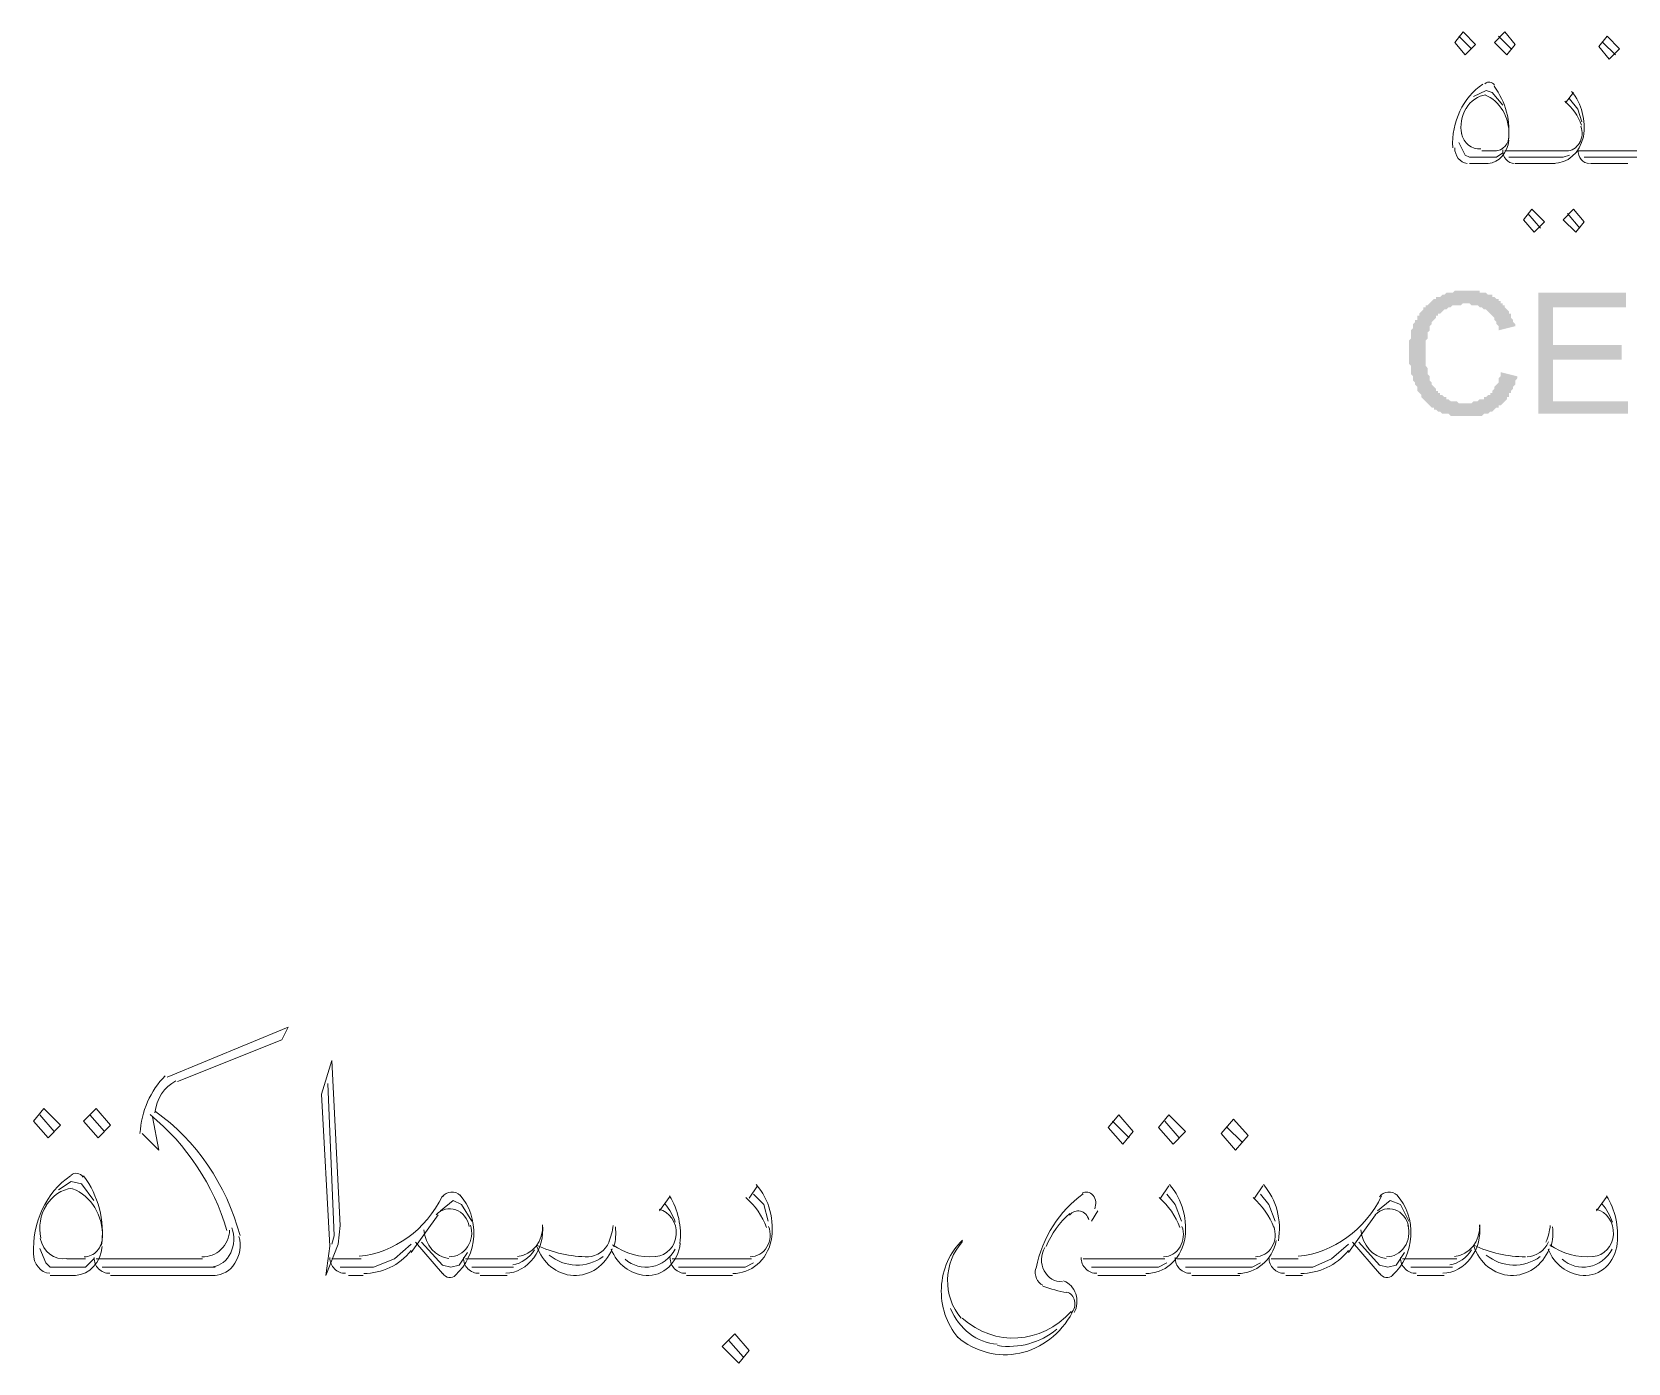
# Model space of a CAD drawing. Header units: inches. Extents: x -351 to 2582, y -266 to 144.
# Drawn here: x 278.184 to 279.502, y -56.341 to -55.242 of the extents above; entities that cross this region are included whole.
import ezdxf

# ---------------------------------------------------------------- set-up
doc = ezdxf.new("R2010")
doc.units = ezdxf.units.IN
doc.header["$MEASUREMENT"] = 0
doc.layers.add('PDF2_Geometry', color=7, linetype='Continuous')
doc.layers.add('WALL', color=7, linetype='Continuous')

# ---------------------------------------------------------------- blocks, each defined once
blk = doc.blocks.new('A$C5888202B')
at = {"layer": 'PDF2_Geometry', "lineweight": -3}
for points in [[(-2.1738, -0.3997), (-2.159, -0.4034), (-2.159, -0.4052), (-2.1608, -0.4071), (-2.1608, -0.4089), (-2.1608, -0.4108), (-2.1627, -0.4126), (-2.1627, -0.4145), (-2.1645, -0.4163), (-2.1645, -0.4181), (-2.1664, -0.4181), (-2.1664, -0.42), (-2.1664, -0.4218), (-2.1682, -0.4218), (-2.1682, -0.4237), (-2.1701, -0.4255), (-2.1719, -0.4274), (-2.1738, -0.4292), (-2.1756, -0.4292), (-2.1756, -0.4311), (-2.1775, -0.4311), (-2.1793, -0.4329), (-2.1812, -0.4348), (-2.183, -0.4348), (-2.1849, -0.4366), (-2.1867, -0.4366), (-2.1886, -0.4366), (-2.1904, -0.4385), (-2.1923, -0.4385), (-2.1941, -0.4385), (-2.196, -0.4385), (-2.1978, -0.4385), (-2.1997, -0.4385), (-2.2015, -0.4385), (-2.2033, -0.4385), (-2.2052, -0.4385), (-2.207, -0.4385), (-2.2089, -0.4385), (-2.2107, -0.4385), (-2.2126, -0.4385), (-2.2144, -0.4385), (-2.2163, -0.4385), (-2.2181, -0.4385), (-2.22, -0.4366), (-2.2218, -0.4366), (-2.2237, -0.4366), (-2.2255, -0.4366), (-2.2274, -0.4348), (-2.2292, -0.4348), (-2.2311, -0.4329), (-2.2329, -0.4329), (-2.2329, -0.4311), (-2.2348, -0.4311), (-2.2366, -0.4292), (-2.2385, -0.4274), (-2.2403, -0.4255), (-2.2422, -0.4237), (-2.244, -0.4218), (-2.244, -0.42), (-2.2459, -0.4181), (-2.2477, -0.4163), (-2.2477, -0.4145), (-2.2477, -0.4126), (-2.2496, -0.4108), (-2.2496, -0.4089), (-2.2514, -0.4071), (-2.2514, -0.4052), (-2.2514, -0.4034), (-2.2533, -0.4015), (-2.2533, -0.3997), (-2.2533, -0.3978), (-2.2533, -0.396), (-2.2533, -0.3941), (-2.2551, -0.3923), (-2.2551, -0.3904), (-2.2551, -0.3886), (-2.2551, -0.3867), (-2.2551, -0.3849), (-2.2551, -0.383), (-2.2551, -0.3812), (-2.2551, -0.3793), (-2.2551, -0.3775), (-2.2551, -0.3756), (-2.2551, -0.3738), (-2.2551, -0.3719), (-2.2533, -0.3701), (-2.2533, -0.3682), (-2.2533, -0.3664), (-2.2533, -0.3645), (-2.2533, -0.3627), (-2.2514, -0.3608), (-2.2514, -0.359), (-2.2514, -0.3571), (-2.2496, -0.3553), (-2.2496, -0.3534), (-2.2477, -0.3534), (-2.2477, -0.3516), (-2.2477, -0.3497), (-2.2459, -0.3497), (-2.2459, -0.3479), (-2.244, -0.346), (-2.2422, -0.3442), (-2.2422, -0.3423), (-2.2403, -0.3423), (-2.2403, -0.3405), (-2.2385, -0.3405), (-2.2366, -0.3386), (-2.2348, -0.3368), (-2.2329, -0.3349), (-2.2311, -0.3349), (-2.2311, -0.3331), (-2.2292, -0.3331), (-2.2274, -0.3331), (-2.2255, -0.3312), (-2.2237, -0.3312), (-2.2218, -0.3294), (-2.22, -0.3294), (-2.2181, -0.3294), (-2.2163, -0.3294), (-2.2144, -0.3275), (-2.2126, -0.3275), (-2.2107, -0.3275), (-2.2089, -0.3275), (-2.207, -0.3275), (-2.2052, -0.3275), (-2.2033, -0.3275), (-2.2015, -0.3275), (-2.1997, -0.3275), (-2.1978, -0.3275), (-2.196, -0.3275), (-2.1941, -0.3275), (-2.1923, -0.3275), (-2.1923, -0.3294), (-2.1904, -0.3294), (-2.1886, -0.3294), (-2.1867, -0.3294), (-2.1849, -0.3312), (-2.183, -0.3312), (-2.1812, -0.3312), (-2.1812, -0.3331), (-2.1793, -0.3331), (-2.1775, -0.3349), (-2.1756, -0.3349), (-2.1756, -0.3368), (-2.1738, -0.3368), (-2.1738, -0.3386), (-2.1719, -0.3386), (-2.1719, -0.3405), (-2.1701, -0.3405), (-2.1701, -0.3423), (-2.1682, -0.3442), (-2.1664, -0.346), (-2.1664, -0.3479), (-2.1645, -0.3479), (-2.1645, -0.3497), (-2.1645, -0.3516), (-2.1627, -0.3534), (-2.1627, -0.3553), (-2.1608, -0.3571), (-2.1608, -0.359), (-2.1756, -0.3627), (-2.1756, -0.3608), (-2.1756, -0.359), (-2.1775, -0.3571), (-2.1775, -0.3553), (-2.1793, -0.3534), (-2.1793, -0.3516), (-2.1812, -0.3497), (-2.183, -0.3479), (-2.1849, -0.346), (-2.1867, -0.3442), (-2.1886, -0.3442), (-2.1904, -0.3423), (-2.1923, -0.3423), (-2.1941, -0.3405), (-2.196, -0.3405), (-2.1978, -0.3405), (-2.1997, -0.3405), (-2.2015, -0.3386), (-2.2033, -0.3386), (-2.2052, -0.3386), (-2.207, -0.3386), (-2.2089, -0.3405), (-2.2107, -0.3405), (-2.2126, -0.3405), (-2.2144, -0.3405), (-2.2163, -0.3405), (-2.2181, -0.3423), (-2.22, -0.3423), (-2.2218, -0.3442), (-2.2237, -0.3442), (-2.2255, -0.346), (-2.2274, -0.3479), (-2.2292, -0.3479), (-2.2292, -0.3497), (-2.2311, -0.3497), (-2.2311, -0.3516), (-2.2329, -0.3534), (-2.2348, -0.3553), (-2.2348, -0.3571), (-2.2366, -0.359), (-2.2366, -0.3608), (-2.2366, -0.3627), (-2.2385, -0.3645), (-2.2385, -0.3664), (-2.2385, -0.3682), (-2.2385, -0.3701), (-2.2403, -0.3719), (-2.2403, -0.3738), (-2.2403, -0.3756), (-2.2403, -0.3775), (-2.2403, -0.3793), (-2.2403, -0.3812), (-2.2403, -0.383), (-2.2403, -0.3849), (-2.2403, -0.3867), (-2.2403, -0.3886), (-2.2403, -0.3904), (-2.2403, -0.3923), (-2.2403, -0.3941), (-2.2385, -0.396), (-2.2385, -0.3978), (-2.2385, -0.3997), (-2.2385, -0.4015), (-2.2366, -0.4034), (-2.2366, -0.4052), (-2.2366, -0.4071), (-2.2348, -0.4089), (-2.2348, -0.4108), (-2.2329, -0.4126), (-2.2311, -0.4145), (-2.2311, -0.4163), (-2.2292, -0.4163), (-2.2292, -0.4181), (-2.2274, -0.4181), (-2.2274, -0.42), (-2.2255, -0.42), (-2.2237, -0.4218), (-2.2218, -0.4218), (-2.2218, -0.4237), (-2.22, -0.4237), (-2.2181, -0.4255), (-2.2163, -0.4255), (-2.2144, -0.4255), (-2.2126, -0.4255), (-2.2107, -0.4274), (-2.2089, -0.4274), (-2.207, -0.4274), (-2.2052, -0.4274), (-2.2033, -0.4274), (-2.2015, -0.4274), (-2.1997, -0.4274), (-2.1978, -0.4255), (-2.196, -0.4255), (-2.1941, -0.4255), (-2.1923, -0.4237), (-2.1904, -0.4237), (-2.1886, -0.4237), (-2.1886, -0.4218), (-2.1867, -0.4218), (-2.1849, -0.42), (-2.183, -0.42), (-2.183, -0.4181), (-2.1812, -0.4181), (-2.1812, -0.4163), (-2.1793, -0.4145), (-2.1793, -0.4126), (-2.1775, -0.4108), (-2.1756, -0.4089), (-2.1756, -0.4071), (-2.1756, -0.4052), (-2.1738, -0.4034), (-2.1738, -0.4015), (-2.1738, -0.3997)], [(-2.1405, -0.4366), (-2.1405, -0.3294), (-2.0628, -0.3294), (-2.0628, -0.3423), (-2.1275, -0.3423), (-2.1275, -0.3756), (-2.0665, -0.3756), (-2.0665, -0.3886), (-2.1275, -0.3886), (-2.1275, -0.4255), (-2.061, -0.4255), (-2.061, -0.4366)]]:
    blk.add_hatch(color=256, dxfattribs=at).paths.add_polyline_path(points)
at = {"layer": 'PDF2_Geometry', "lineweight": 18}
for p, q in [((-2.207, -0.0983), (-2.2144, -0.1075)), ((-2.196, -0.1094), (-2.207, -0.0983)), ((-2.1701, -0.0983), (-2.1793, -0.1075)), ((-2.1608, -0.1094), (-2.1701, -0.0983)), ((-2.2144, -0.1075), (-2.2052, -0.1186)), ((-2.1997, -0.1131), (-2.2107, -0.102)), ((-2.2052, -0.1186), (-2.196, -0.1094)), ((-2.1793, -0.1075), (-2.1682, -0.1186)), ((-2.1645, -0.1131), (-2.1756, -0.102)), ((-2.1682, -0.1186), (-2.1608, -0.1094)), ((-2.0795, -0.102), (-2.0869, -0.1112)), ((-2.0869, -0.1112), (-2.0776, -0.1223)), ((-2.0721, -0.1186), (-2.0832, -0.1075)), ((-2.0684, -0.1131), (-2.0795, -0.102)), ((-2.0776, -0.1223), (-2.0684, -0.1131)), ((-2.1978, -0.1556), (-2.1867, -0.15)), ((-2.1867, -0.15), (-2.1812, -0.1519)), ((-2.1812, -0.1519), (-2.1719, -0.163)), ((-2.1091, -0.1519), (-2.1164, -0.1611)), ((-2.1127, -0.1574), (-2.1054, -0.1667)), ((-2.1054, -0.1667), (-2.1017, -0.1778)), ((-2.2052, -0.2074), (-2.2107, -0.1963)), ((-2.2015, -0.2092), (-2.2052, -0.2074)), ((-2.1775, -0.2092), (-2.2015, -0.2092)), ((-2.1775, -0.2037), (-2.1904, -0.2037)), ((-2.1719, -0.2055), (-2.1775, -0.2092)), ((-2.1146, -0.2037), (-2.1701, -0.2037)), ((-2.1183, -0.2092), (-2.1664, -0.2092)), ((-2.1127, -0.2074), (-2.1183, -0.2092)), ((-2.048, -0.2037), (-2.1054, -0.2037)), ((-2.0517, -0.2092), (-2.0998, -0.2092)), ((-2.1849, -0.2148), (-2.2015, -0.2148)), ((-2.1608, -0.2148), (-2.1257, -0.2148)), ((-2.0943, -0.2148), (-2.061, -0.2148)), ((-2.146, -0.2554), (-2.1534, -0.2647)), ((-2.1534, -0.2647), (-2.1442, -0.2758)), ((-2.1386, -0.2721), (-2.1497, -0.2591)), ((-2.1349, -0.2665), (-2.146, -0.2554)), ((-2.1442, -0.2758), (-2.1349, -0.2665)), ((-2.1091, -0.2554), (-2.1183, -0.2647)), ((-2.1183, -0.2647), (-2.1072, -0.2758)), ((-2.1035, -0.2721), (-2.1146, -0.2591)), ((-2.0998, -0.2665), (-2.1091, -0.2554)), ((-2.1072, -0.2758), (-2.0998, -0.2665)), ((-3.3552, -1.0246), (-3.248, -0.9802)), ((-3.248, -0.9802), (-3.2536, -0.9913)), ((-3.2536, -0.9913), (-3.346, -1.0283)), ((-3.2092, -1.0098), (-3.2184, -1.0394)), ((-3.2018, -1.1559), (-3.2092, -1.0098)), ((-3.2073, -1.1651), (-3.2129, -1.0301)), ((-3.2184, -1.0394), (-3.211, -1.1743)), ((-3.4643, -1.0523), (-3.4736, -1.0634)), ((-3.4551, -1.0727), (-3.468, -1.0579)), ((-3.4495, -1.0671), (-3.4643, -1.0523)), ((-3.4181, -1.0523), (-3.4292, -1.0634)), ((-3.4107, -1.0727), (-3.4237, -1.0579)), ((-3.4052, -1.0671), (-3.4181, -1.0523)), ((-3.3682, -1.0597), (-3.3626, -1.0893)), ((-2.5121, -1.0579), (-2.5214, -1.069)), ((-2.4992, -1.0727), (-2.5121, -1.0579)), ((-2.4677, -1.0579), (-2.477, -1.069)), ((-2.4529, -1.0727), (-2.4677, -1.0579)), ((-3.4736, -1.0634), (-3.4606, -1.0782)), ((-3.4606, -1.0782), (-3.4495, -1.0671)), ((-3.4292, -1.0634), (-3.4163, -1.0782)), ((-3.4163, -1.0782), (-3.4052, -1.0671)), ((-3.3626, -1.0893), (-3.3774, -1.0745)), ((-2.5214, -1.069), (-2.5084, -1.0837)), ((-2.5029, -1.0782), (-2.5177, -1.0634)), ((-2.5084, -1.0837), (-2.4992, -1.0727)), ((-2.477, -1.069), (-2.464, -1.0837)), ((-2.4585, -1.0782), (-2.4714, -1.0634)), ((-2.464, -1.0837), (-2.4529, -1.0727)), ((-2.4104, -1.0616), (-2.4215, -1.0745)), ((-2.4215, -1.0745), (-2.4086, -1.0893)), ((-2.403, -1.0819), (-2.416, -1.069)), ((-2.3975, -1.0763), (-2.4104, -1.0616)), ((-2.4086, -1.0893), (-2.3975, -1.0763)), ((-3.4514, -1.1244), (-3.4403, -1.117)), ((-3.4403, -1.117), (-3.4311, -1.1189)), ((-3.4311, -1.1189), (-3.42, -1.1337)), ((-2.9096, -1.13), (-2.9189, -1.1429)), ((-2.832, -1.1207), (-2.8394, -1.1318)), ((-2.8357, -1.1281), (-2.8264, -1.1374)), ((-2.4677, -1.1207), (-2.4751, -1.1318)), ((-2.4696, -1.1281), (-2.4622, -1.1374)), ((-2.3845, -1.1207), (-2.3919, -1.1318)), ((-2.3864, -1.1281), (-2.379, -1.1374)), ((-2.0795, -1.13), (-2.0887, -1.1429)), ((-3.1019, -1.1337), (-3.113, -1.1429)), ((-3.0945, -1.1374), (-3.1019, -1.1337)), ((-3.0853, -1.1522), (-3.0945, -1.1374)), ((-2.8264, -1.1374), (-2.8227, -1.1522)), ((-2.5361, -1.1522), (-2.5306, -1.1429)), ((-2.4622, -1.1374), (-2.4566, -1.1522)), ((-2.379, -1.1374), (-2.3734, -1.1522)), ((-2.2717, -1.1337), (-2.2828, -1.1429)), ((-2.2625, -1.1374), (-2.2717, -1.1337)), ((-2.2551, -1.1522), (-2.2625, -1.1374)), ((-3.2036, -1.1725), (-3.2018, -1.1559)), ((-3.1149, -1.1466), (-3.1389, -1.1799)), ((-2.2847, -1.1466), (-2.3087, -1.1799)), ((-3.2147, -1.2002), (-3.2036, -1.1725)), ((-3.2092, -1.1725), (-3.2073, -1.1651)), ((-3.1389, -1.1725), (-3.1537, -1.1854)), ((-3.1112, -1.1984), (-3.1352, -1.1706)), ((-3.1297, -1.1706), (-3.1112, -1.191)), ((-2.3087, -1.1725), (-2.3235, -1.1854)), ((-2.281, -1.1984), (-2.305, -1.1706)), ((-2.2995, -1.1706), (-2.281, -1.191)), ((-3.4625, -1.1891), (-3.468, -1.1762)), ((-3.4274, -1.1854), (-3.444, -1.1854)), ((-3.42, -1.1854), (-3.4274, -1.1928)), ((-3.4181, -1.1854), (-3.3238, -1.1854)), ((-3.211, -1.1743), (-3.2147, -1.2002)), ((-3.2092, -1.1854), (-3.1833, -1.1854)), ((-3.1537, -1.1854), (-3.1722, -1.1928)), ((-3.0964, -1.191), (-3.089, -1.1799)), ((-3.0446, -1.1854), (-3.0908, -1.1854)), ((-2.8375, -1.1854), (-2.9078, -1.1854)), ((-2.4714, -1.1854), (-2.5435, -1.1854)), ((-2.3901, -1.1854), (-2.4603, -1.1854)), ((-2.3771, -1.1854), (-2.3531, -1.1854)), ((-2.3235, -1.1854), (-2.3402, -1.1928)), ((-2.2662, -1.191), (-2.2588, -1.1799)), ((-2.2126, -1.1854), (-2.2607, -1.1854)), ((-3.4588, -1.1928), (-3.4625, -1.1891)), ((-3.4274, -1.1928), (-3.4588, -1.1928)), ((-3.4366, -1.2002), (-3.4588, -1.2002)), ((-3.3127, -1.1928), (-3.4126, -1.1928)), ((-3.3127, -1.2002), (-3.4052, -1.2002)), ((-3.1722, -1.1928), (-3.2018, -1.1928)), ((-3.1814, -1.2002), (-3.1944, -1.2002)), ((-3.1112, -1.191), (-3.1038, -1.1928)), ((-3.1038, -1.1928), (-3.0964, -1.191)), ((-3.0483, -1.1928), (-3.0853, -1.1928)), ((-3.0779, -1.2002), (-3.0539, -1.2002)), ((-2.8431, -1.1928), (-2.9022, -1.1928)), ((-2.8949, -1.2002), (-2.8542, -1.2002)), ((-2.8357, -1.1891), (-2.8431, -1.1928)), ((-2.477, -1.1928), (-2.5361, -1.1928)), ((-2.5306, -1.2002), (-2.4881, -1.2002)), ((-2.4696, -1.1891), (-2.477, -1.1928)), ((-2.3938, -1.1928), (-2.4529, -1.1928)), ((-2.4474, -1.2002), (-2.4049, -1.2002)), ((-2.3864, -1.1891), (-2.3938, -1.1928)), ((-2.3402, -1.1928), (-2.3716, -1.1928)), ((-2.3494, -1.2002), (-2.3642, -1.2002)), ((-2.281, -1.191), (-2.2736, -1.1928)), ((-2.2736, -1.1928), (-2.2662, -1.191)), ((-2.2163, -1.1928), (-2.2533, -1.1928)), ((-2.2477, -1.2002), (-2.2237, -1.2002)), ((-2.8523, -1.252), (-2.8634, -1.2631)), ((-2.8449, -1.2723), (-2.8579, -1.2575)), ((-2.8394, -1.2668), (-2.8523, -1.252)), ((-2.8634, -1.2631), (-2.8486, -1.2779)), ((-2.8486, -1.2779), (-2.8394, -1.2668))]:
    blk.add_line(p, q, dxfattribs=at)
for centre, radius, start, end in [((-2.2327, -0.186), 0.0663, 352.4017, 36.7689), ((-2.1767, -0.1824), 0.0322, 149.2296, 191.8309), ((-2.1526, -0.2004), 0.0542, 21.0331, 48.851), ((-2.1191, -0.1879), 0.0175, 330.0656, 20.1933), ((-3.5017, -1.2188), 0.2079, 16.3379, 50.8037), ((-3.4969, -1.1622), 0.0844, 352.4133, 36.6221), ((-3.1029, -1.1364), 0.0102, 45.3071, 144.9997), ((-2.9673, -1.1642), 0.0669, 353.5347, 31.2572), ((-2.8865, -1.1813), 0.0668, 20.7907, 48.6371), ((-2.5204, -1.1813), 0.0668, 20.7907, 48.6371), ((-2.4372, -1.1813), 0.0668, 20.7907, 48.6371), ((-2.2727, -1.1364), 0.0102, 45.3071, 144.9997), ((-2.1371, -1.1642), 0.0669, 353.5347, 31.2572), ((-3.4285, -1.1587), 0.0395, 148.4059, 192.1247), ((-2.9507, -1.1682), 0.0482, 18.3194, 40.4024), ((-2.4982, -1.2082), 0.0852, 132.2811, 156.6435), ((-2.1205, -1.1682), 0.0482, 18.3194, 40.4024), ((-3.3249, -1.1679), 0.0288, 334.7633, 19.9795), ((-3.1083, -1.1623), 0.023, 326.5922, 17.0098), ((-3.0632, -1.1605), 0.0408, 323.6331, 7.313), ((-3.0131, -1.1496), 0.0535, 336.886, 353.2153), ((-3.0049, -1.1624), 0.0472, 344.9094, 6.4132), ((-2.842, -1.1641), 0.0211, 329.2903, 20.6248), ((-2.4759, -1.1641), 0.0211, 329.2903, 20.6248), ((-2.3946, -1.1641), 0.0211, 329.2903, 20.6248), ((-2.2781, -1.1623), 0.023, 326.5922, 17.0098), ((-2.233, -1.1605), 0.0408, 323.6331, 7.313), ((-2.1829, -1.1496), 0.0535, 336.886, 353.2153), ((-2.1747, -1.1624), 0.0472, 344.9094, 6.4132), ((-3.3255, -1.1589), 0.0257, 314.3386, 357.5777), ((-2.9825, -1.0778), 0.1058, 244.62, 270.3126), ((-2.9271, -1.125), 0.0586, 235.2544, 274.6026), ((-2.1523, -1.0778), 0.1058, 244.62, 270.3126), ((-2.0969, -1.125), 0.0586, 235.2544, 274.6026), ((-3.4061, -1.1845), 0.0138, 179.6735, 270.3265), ((-3.323, -1.1616), 0.022, 266.3172, 314.4356), ((-3.1972, -1.1845), 0.0138, 179.6735, 270.3265), ((-3.0789, -1.1845), 0.0138, 179.6735, 270.3265), ((-2.9919, -1.1521), 0.0389, 230.4082, 306.1257), ((-2.8958, -1.1845), 0.0138, 179.6735, 270.3265), ((-2.5593, -1.1864), 0.0212, 149.0625, 207.0126), ((-2.5316, -1.1845), 0.0138, 179.6735, 270.3265), ((-2.4484, -1.1845), 0.0138, 179.6735, 270.3265), ((-2.3652, -1.1845), 0.0138, 179.6735, 270.3265), ((-2.2487, -1.1845), 0.0138, 179.6735, 270.3265), ((-2.1617, -1.1521), 0.0389, 230.4082, 306.1257), ((-2.6055, -1.2144), 0.0638, 176.9889, 219.7946), ((-2.5404, -1.1106), 0.1063, 248.5878, 260.4363), ((-2.5703, -1.2233), 0.0212, 332.4716, 18.4468), ((-2.6093, -1.1969), 0.0662, 261.2069, 309.6387)]:
    blk.add_arc(centre, radius, start, end, dxfattribs=at)
for points in [[(-2.1895, -0.1445), (-2.2071, -0.1564), (-2.2174, -0.178), (-2.2162, -0.2008)], [(-2.1868, -0.1539), (-2.1939, -0.1549), (-2.2003, -0.1593), (-2.2044, -0.166)], [(-2.1664, -0.1898), (-2.1657, -0.1739), (-2.1744, -0.1594), (-2.1878, -0.154)], [(-2.1791, -0.1454), (-2.1813, -0.1423), (-2.185, -0.1417), (-2.1877, -0.1442)], [(-2.1005, -0.1911), (-2.0981, -0.1766), (-2.1019, -0.1617), (-2.1109, -0.151)], [(-2.2085, -0.1881), (-2.2068, -0.1969), (-2.1993, -0.2028), (-2.1913, -0.2017)], [(-2.1849, -0.2147), (-2.1753, -0.2142), (-2.1675, -0.2054), (-2.1665, -0.1941)], [(-2.1699, -0.1996), (-2.1676, -0.1969), (-2.1663, -0.1933), (-2.1664, -0.1895)], [(-2.1273, -0.2147), (-2.1146, -0.2151), (-2.1035, -0.2053), (-2.1005, -0.1913)], [(-2.1155, -0.2037), (-2.1109, -0.2037), (-2.1066, -0.201), (-2.104, -0.1967)], [(-2.2144, -0.2008), (-2.2145, -0.2081), (-2.2097, -0.2142), (-2.2034, -0.2147)], [(-2.1786, -0.2037), (-2.1754, -0.2037), (-2.1722, -0.2023), (-2.1699, -0.1996)], [(-2.1719, -0.2027), (-2.1719, -0.2059), (-2.1709, -0.209), (-2.1689, -0.2112)], [(-2.1689, -0.2112), (-2.167, -0.2135), (-2.1644, -0.2148), (-2.1617, -0.2148)], [(-2.1054, -0.2027), (-2.1054, -0.2059), (-2.1043, -0.209), (-2.1024, -0.2112)], [(-2.1024, -0.2112), (-2.1005, -0.2135), (-2.0978, -0.2148), (-2.0951, -0.2148)], [(-3.3568, -1.0233), (-3.37, -1.0364), (-3.378, -1.0548), (-3.3792, -1.0744)], [(-3.3474, -1.0278), (-3.3576, -1.033), (-3.3647, -1.0437), (-3.3661, -1.0561)], [(-3.2906, -1.1649), (-3.3028, -1.1194), (-3.3295, -1.0803), (-3.3655, -1.0549)], [(-3.4407, -1.1118), (-3.4623, -1.1266), (-3.4749, -1.1534), (-3.4735, -1.1815)], [(-3.4295, -1.113), (-3.4323, -1.1092), (-3.437, -1.1085), (-3.4405, -1.1115)], [(-3.4394, -1.1228), (-3.4486, -1.124), (-3.4569, -1.1295), (-3.4622, -1.138)], [(-3.4126, -1.1664), (-3.4117, -1.1472), (-3.4224, -1.1297), (-3.4389, -1.1233)], [(-3.185, -1.1832), (-3.1538, -1.1801), (-3.1261, -1.1599), (-3.1112, -1.1296)], [(-3.0835, -1.1653), (-3.0828, -1.1516), (-3.0873, -1.1383), (-3.0959, -1.1287)], [(-2.82, -1.1694), (-2.8168, -1.1514), (-2.8217, -1.1328), (-2.8332, -1.1196)], [(-2.5436, -1.1279), (-2.5647, -1.1429), (-2.5797, -1.1664), (-2.5854, -1.1936)], [(-2.5349, -1.1292), (-2.5375, -1.1261), (-2.5414, -1.1254), (-2.5446, -1.1274)], [(-2.5334, -1.1411), (-2.5317, -1.1372), (-2.5323, -1.1324), (-2.5349, -1.1292)], [(-2.4539, -1.1694), (-2.4507, -1.1514), (-2.4556, -1.1328), (-2.4671, -1.1196)], [(-2.3707, -1.1694), (-2.3675, -1.1514), (-2.3724, -1.1328), (-2.3839, -1.1196)], [(-2.353, -1.1832), (-2.3218, -1.1801), (-2.294, -1.1599), (-2.2792, -1.1296)], [(-2.2533, -1.1653), (-2.2526, -1.1516), (-2.2571, -1.1383), (-2.2657, -1.1287)], [(-3.0994, -1.142), (-3.1055, -1.1398), (-3.1122, -1.1415), (-3.1168, -1.1464)], [(-3.0875, -1.1567), (-3.0887, -1.1498), (-3.0933, -1.1441), (-3.0994, -1.142)], [(-2.9041, -1.1638), (-2.9035, -1.1532), (-2.91, -1.1438), (-2.9194, -1.1415)], [(-2.546, -1.1432), (-2.5495, -1.1423), (-2.5532, -1.1437), (-2.5556, -1.1467)], [(-2.5385, -1.151), (-2.5397, -1.1471), (-2.5425, -1.1441), (-2.546, -1.1432)], [(-2.2673, -1.142), (-2.2734, -1.1398), (-2.2801, -1.1415), (-2.2848, -1.1464)], [(-2.2554, -1.1567), (-2.2567, -1.1498), (-2.2612, -1.1441), (-2.2673, -1.142)], [(-2.0739, -1.1638), (-2.0733, -1.1532), (-2.0798, -1.1438), (-2.0892, -1.1415)], [(-3.0448, -1.1834), (-3.0315, -1.182), (-3.0217, -1.1695), (-3.0225, -1.1552)], [(-2.2146, -1.1834), (-2.2014, -1.182), (-2.1915, -1.1695), (-2.1923, -1.1552)], [(-3.4675, -1.1674), (-3.4651, -1.179), (-3.4551, -1.1867), (-3.4442, -1.1853)], [(-3.4172, -1.1784), (-3.4142, -1.1751), (-3.4125, -1.1705), (-3.4126, -1.1657)], [(-3.2951, -1.1894), (-3.2907, -1.1825), (-3.2894, -1.1737), (-3.2915, -1.1656)], [(-3.1277, -1.1598), (-3.1265, -1.1732), (-3.1172, -1.1839), (-3.1055, -1.1853)], [(-3.0998, -1.1998), (-3.0902, -1.1915), (-3.0843, -1.1789), (-3.0835, -1.1653)], [(-2.9823, -1.1836), (-2.9742, -1.1834), (-2.967, -1.1783), (-2.9635, -1.1705)], [(-2.9311, -1.2001), (-2.9159, -1.2014), (-2.9024, -1.1888), (-2.9006, -1.1716)], [(-2.9221, -1.1835), (-2.9124, -1.1827), (-2.9048, -1.1743), (-2.9041, -1.1638)], [(-2.8541, -1.1984), (-2.838, -1.1988), (-2.8237, -1.1867), (-2.82, -1.1693)], [(-2.6505, -1.1688), (-2.6617, -1.1795), (-2.6684, -1.1947), (-2.6692, -1.211)], [(-2.6505, -1.1702), (-2.6676, -1.1888), (-2.6682, -1.2186), (-2.6518, -1.238)], [(-2.488, -1.1984), (-2.4719, -1.1988), (-2.4576, -1.1867), (-2.4539, -1.1693)], [(-2.4067, -1.1984), (-2.3905, -1.1988), (-2.3763, -1.1867), (-2.3725, -1.1693)], [(-2.2975, -1.1598), (-2.2963, -1.1732), (-2.287, -1.1839), (-2.2753, -1.1853)], [(-2.2696, -1.1998), (-2.26, -1.1915), (-2.2541, -1.1789), (-2.2533, -1.1653)], [(-2.1502, -1.1836), (-2.1422, -1.1834), (-2.1349, -1.1783), (-2.1315, -1.1705)], [(-2.101, -1.2001), (-2.0857, -1.2014), (-2.0722, -1.1888), (-2.0704, -1.1716)], [(-2.0919, -1.1835), (-2.0822, -1.1827), (-2.0746, -1.1743), (-2.0739, -1.1638)], [(-3.4736, -1.1807), (-3.4737, -1.1899), (-3.4673, -1.1976), (-3.4591, -1.1983)], [(-3.4363, -1.2002), (-3.424, -1.1995), (-3.414, -1.1886), (-3.4127, -1.1746)], [(-3.4286, -1.1836), (-3.4243, -1.1837), (-3.4202, -1.1818), (-3.4172, -1.1784)], [(-3.3145, -1.1926), (-3.3079, -1.1916), (-3.3021, -1.187), (-3.2988, -1.1802)], [(-3.1809, -1.1984), (-3.1649, -1.1985), (-3.1496, -1.1912), (-3.1389, -1.1782)], [(-3.1052, -1.1836), (-3.0988, -1.1837), (-3.0928, -1.1805), (-3.0891, -1.1749)], [(-3.0551, -1.1983), (-3.0455, -1.1979), (-3.0365, -1.1929), (-3.0304, -1.1847)], [(-3.049, -1.1907), (-3.0413, -1.1895), (-3.0343, -1.1848), (-3.0297, -1.1776)], [(-3.0278, -1.1738), (-3.0228, -1.1891), (-3.0099, -1.1995), (-2.9952, -1.2002)], [(-2.9952, -1.2002), (-2.9805, -1.2008), (-2.9669, -1.1915), (-2.9609, -1.1767)], [(-2.9619, -1.1769), (-2.9564, -1.1902), (-2.9448, -1.1991), (-2.9316, -1.2001)], [(-2.9495, -1.1857), (-2.9427, -1.1916), (-2.934, -1.194), (-2.9256, -1.1923)], [(-2.9256, -1.1923), (-2.9172, -1.1907), (-2.9097, -1.1851), (-2.9051, -1.177)], [(-2.8385, -1.1836), (-2.8326, -1.1836), (-2.8271, -1.1804), (-2.8238, -1.1749)], [(-2.4724, -1.1836), (-2.4665, -1.1836), (-2.461, -1.1804), (-2.4578, -1.1749)], [(-2.391, -1.1836), (-2.3851, -1.1836), (-2.3797, -1.1804), (-2.3764, -1.1749)], [(-2.3507, -1.1984), (-2.3347, -1.1985), (-2.3194, -1.1912), (-2.3087, -1.1782)], [(-2.275, -1.1836), (-2.2686, -1.1837), (-2.2626, -1.1805), (-2.2589, -1.1749)], [(-2.2249, -1.1983), (-2.2153, -1.1979), (-2.2063, -1.1929), (-2.2002, -1.1847)], [(-2.2188, -1.1907), (-2.2111, -1.1895), (-2.2041, -1.1848), (-2.1995, -1.1776)], [(-2.1976, -1.1738), (-2.1926, -1.1891), (-2.1798, -1.1995), (-2.165, -1.2002)], [(-2.165, -1.2002), (-2.1503, -1.2008), (-2.1367, -1.1915), (-2.1307, -1.1767)], [(-2.1317, -1.1769), (-2.1262, -1.1902), (-2.1146, -1.1991), (-2.1014, -1.2001)], [(-2.1193, -1.1857), (-2.1125, -1.1916), (-2.1039, -1.194), (-2.0954, -1.1923)], [(-2.0954, -1.1923), (-2.087, -1.1907), (-2.0795, -1.1851), (-2.075, -1.177)], [(-3.3136, -1.2002), (-3.3063, -1.2002), (-3.2994, -1.1962), (-3.2951, -1.1894)], [(-3.1112, -1.1983), (-3.1083, -1.2026), (-3.1031, -1.2033), (-3.0996, -1.1999)], [(-2.5856, -1.1939), (-2.5872, -1.2), (-2.5845, -1.2066), (-2.5793, -1.2088)], [(-2.5782, -1.196), (-2.5749, -1.2024), (-2.5686, -1.2062), (-2.5619, -1.2057)], [(-2.281, -1.1983), (-2.2781, -1.2026), (-2.2729, -1.2033), (-2.2694, -1.1999)], [(-2.5502, -1.2166), (-2.552, -1.2112), (-2.5559, -1.2069), (-2.5609, -1.205)], [(-2.5512, -1.2227), (-2.552, -1.2187), (-2.5547, -1.2157), (-2.558, -1.2151)], [(-2.6611, -1.2295), (-2.6536, -1.2477), (-2.6377, -1.2598), (-2.6197, -1.2611)], [(-2.5543, -1.2334), (-2.5516, -1.2309), (-2.5504, -1.2267), (-2.5512, -1.2227)], [(-2.6508, -1.238), (-2.6219, -1.2637), (-2.5805, -1.2612), (-2.5543, -1.2321)], [(-2.5998, -1.2691), (-2.5804, -1.265), (-2.5634, -1.2518), (-2.5533, -1.233)], [(-2.6551, -1.2547), (-2.6393, -1.268), (-2.6192, -1.2732), (-2.5998, -1.2691)]]:
    blk.add_open_spline(points, degree=3, dxfattribs=at)

msp = doc.modelspace()

# ---------------------------------------------------------------- block references
at = {"layer": 'WALL', "color": 0, "ltscale": 0.5, "xscale": 0.932005603524069, "yscale": 0.932005603524069, "zscale": 0.932005603524069}
msp.add_blockref('A$C5888202B', (281.4229, -55.15), dxfattribs=at)

doc.saveas('drawing.dxf')
